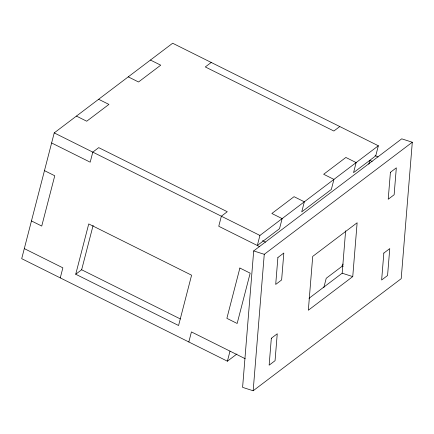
<?xml version="1.0" encoding="UTF-8"?>
<svg xmlns="http://www.w3.org/2000/svg" width="434" height="434" viewBox="0 0 434 434"><rect width="100%" height="100%" fill="white"/><g stroke="black" fill="none" stroke-linecap="round" stroke-linejoin="round"><path stroke-width="0.65" d="M253.695 250.917L242.595 387.361L253.168 390.768L401.2 278.682L412.3 142.233L401.727 138.831L253.695 250.917L264.263 254.319L412.3 142.233M253.168 390.768L264.263 254.319M309.003 298.321L342.176 273.203L345.627 230.807M352.75 276.604L357.128 222.772L312.719 256.396L308.341 310.229L352.75 276.604L342.176 273.203M378.35 145.77L259.923 235.434L257.324 245.498L279.529 228.685L282.133 218.622L271.847 213.495L294.051 196.683L304.337 201.81L301.733 211.873L331.343 189.452L333.941 179.394L323.656 174.267L345.86 157.455L356.146 162.582L353.547 172.64L375.752 155.828L378.35 145.77L172.656 43.232L54.223 132.902L21.7 258.669L227.4 361.202L236.915 353.998M60.266 277.896L62.87 267.832L24.304 248.606M75.728 274.239L88.737 223.933L191.589 275.199L178.575 325.505L75.728 274.239L81.646 269.758L93.136 225.327M188.828 341.976L191.432 331.918L245.177 358.706M227.4 361.202L230.004 351.139M323.786 287.72L326.222 278.286L342.616 265.879M342.507 265.955L343.006 264.024M368.829 164.171L369.828 160.314M211.222 62.458L205.298 66.945L333.865 131.025L339.784 126.544M375.047 155.475L378.052 156.978M369.725 160.26L372.128 161.459M150.446 60.049L160.732 65.176L138.527 81.988L128.242 76.861M98.637 99.278L108.923 104.404L86.713 121.216L76.433 116.09M341.981 265.695L343.191 266.297M54.223 132.902L259.923 235.434M262.537 240.658L265.543 242.161M51.624 142.965L90.191 162.186L92.795 152.128L98.713 147.641L227.275 211.727L221.356 216.208L218.752 226.271L259.624 246.642M44.469 170.633L54.755 175.759L41.74 226.065L31.46 220.939M81.527 269.698L180.376 318.968M271.331 338.26L269.14 365.178L275.058 360.697L277.25 333.779L271.331 338.26M277.896 257.508L275.709 284.427L281.628 279.941L283.82 253.022L277.896 257.508M383.835 253.076L381.643 279.995L387.567 275.514L389.759 248.595L383.835 253.076M390.405 172.325L388.213 199.244L394.137 194.757L396.323 167.839L390.405 172.325M239.883 268.038L226.873 318.344L237.159 323.471L250.168 273.165L239.883 268.038"/></g></svg>
